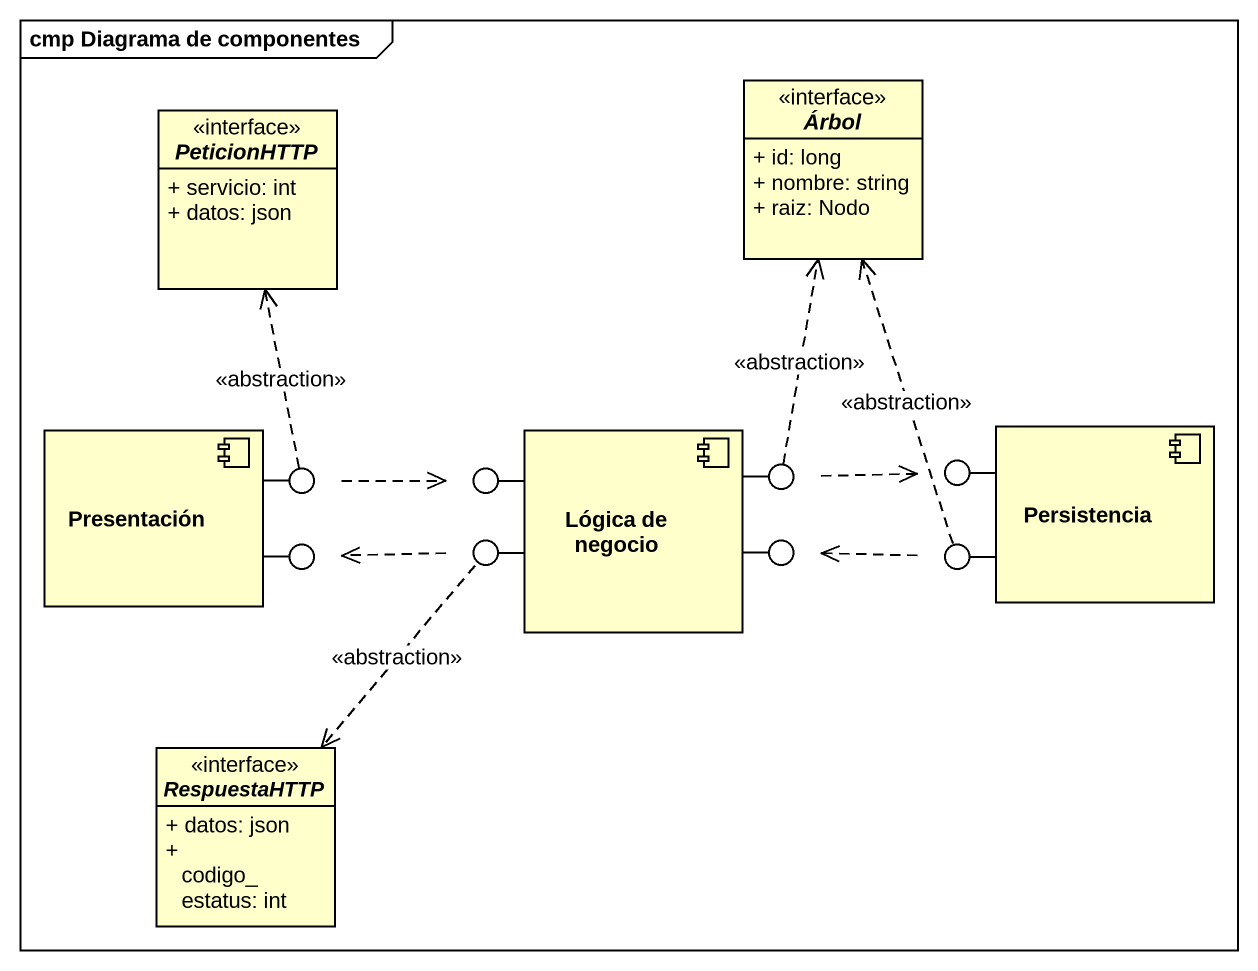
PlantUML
@startuml
mainframe cmp Diagrama de componentes
allowmixing
hide circle
hide empty members
skinparam classAttributeIconSize 0
interface PeticionHTTP {
  + servicio: int
  + datos: json
}
interface Árbol {
  + id: long
  + nombre: string
  + raiz: Nodo
}
component Presentación
() " " as lollipop1
() " " as lollipop2
component "Lógica de negocio" as Lógica_de_negocio
() " " as lollipop3
() " " as lollipop4
component Persistencia
() " " as lollipop5
() " " as lollipop6
() " " as lollipop7
() " " as lollipop8
interface RespuestaHTTP {
  + datos: json
  + codigo_estatus: int
}
Presentación -right- lollipop1
Lógica_de_negocio -left- lollipop2
Lógica_de_negocio -right- lollipop3
Persistencia -left- lollipop4
Presentación -right- lollipop5
Lógica_de_negocio -left- lollipop6
Lógica_de_negocio -right- lollipop7
Persistencia -left- lollipop8
lollipop1 .up.> PeticionHTTP : <<abstraction>>
lollipop1 .right.> lollipop2
lollipop3 .up.> Árbol : <<abstraction>>
lollipop3 .right.> lollipop4
lollipop6 .left.> lollipop5
lollipop6 ..> RespuestaHTTP : <<abstraction>>
lollipop8 .up.> Árbol : <<abstraction>>
lollipop8 .left.> lollipop7
@enduml
